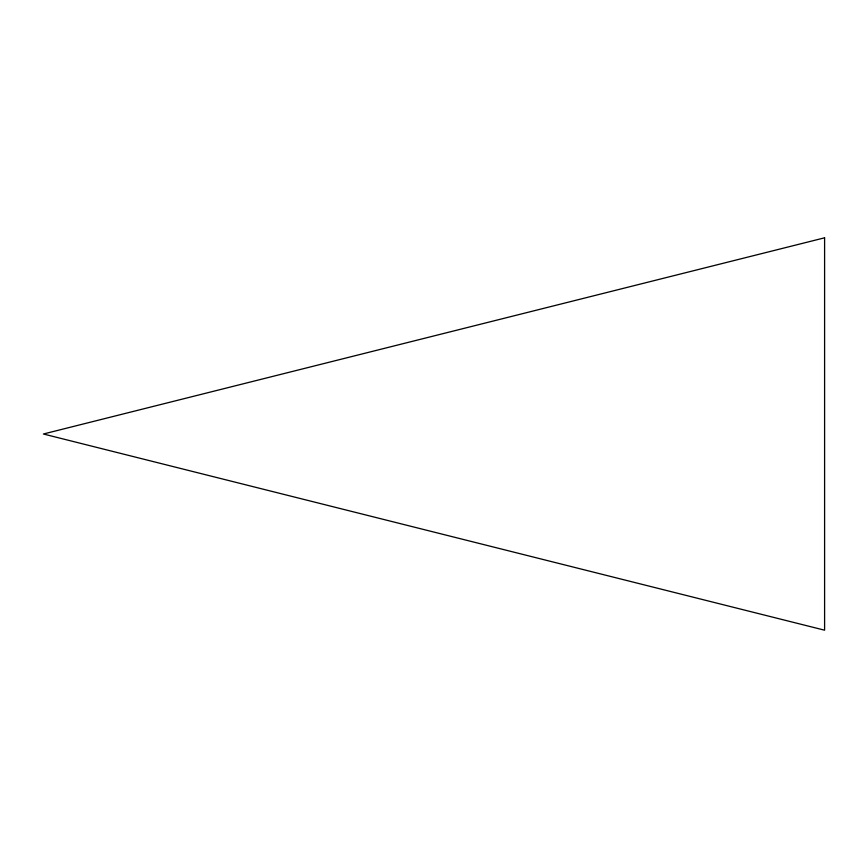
<?xml version="1.0" encoding="UTF-8"?>
<svg xmlns="http://www.w3.org/2000/svg" width="868" height="868" viewBox="0 0 868 868"><rect width="100%" height="100%" fill="white"/><g stroke="black" fill="none" stroke-linecap="round" stroke-linejoin="round"><path stroke-width="1.3" d="M824.6 237.81L43.4 434L824.6 630.19L824.6 237.81"/></g></svg>
